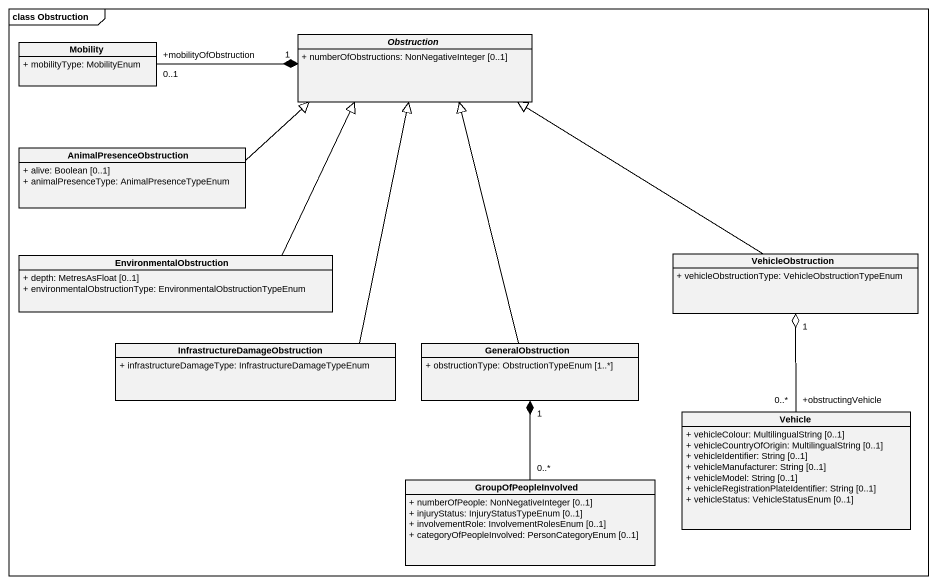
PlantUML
@startuml
mainframe class Obstruction
hide circle
hide empty members
skinparam classAttributeIconSize 0
abstract class Obstruction {
  + numberOfObstructions: NonNegativeInteger [0..1]
}
class Mobility {
  + mobilityType: MobilityEnum
}
class AnimalPresenceObstruction {
  + alive: Boolean [0..1]
  + animalPresenceType: AnimalPresenceTypeEnum
}
class EnvironmentalObstruction {
  + depth: MetresAsFloat [0..1]
  + environmentalObstructionType: EnvironmentalObstructionTypeEnum
}
class VehicleObstruction {
  + vehicleObstructionType: VehicleObstructionTypeEnum
}
class "InfrastructureDamageObstruction" as InfrastructureDamageObstruct {
  + infrastructureDamageType: InfrastructureDamageTypeEnum
}
class GeneralObstruction {
  + obstructionType: ObstructionTypeEnum [1..*]
}
class Vehicle {
  + vehicleColour: MultilingualString [0..1]
  + vehicleCountryOfOrigin: MultilingualString [0..1]
  + vehicleIdentifier: String [0..1]
  + vehicleManufacturer: String [0..1]
  + vehicleModel: String [0..1]
  + vehicleRegistrationPlateIdentifier: String [0..1]
  + vehicleStatus: VehicleStatusEnum [0..1]
}
class GroupOfPeopleInvolved {
  + numberOfPeople: NonNegativeInteger [0..1]
  + injuryStatus: InjuryStatusTypeEnum [0..1]
  + involvementRole: InvolvementRolesEnum [0..1]
  + categoryOfPeopleInvolved: PersonCategoryEnum [0..1]
}
Mobility "+mobilityOfObstruction\n0..1" -right-* "1" Obstruction
AnimalPresenceObstruction -right-|> Obstruction
EnvironmentalObstruction -up-|> Obstruction
VehicleObstruction -left-|> Obstruction
InfrastructureDamageObstruct -up-|> Obstruction
GeneralObstruction -up-|> Obstruction
Vehicle "+obstructingVehicle\n0..*" -up-o "1" VehicleObstruction
GroupOfPeopleInvolved "0..*" -up-* "1" GeneralObstruction
@enduml
